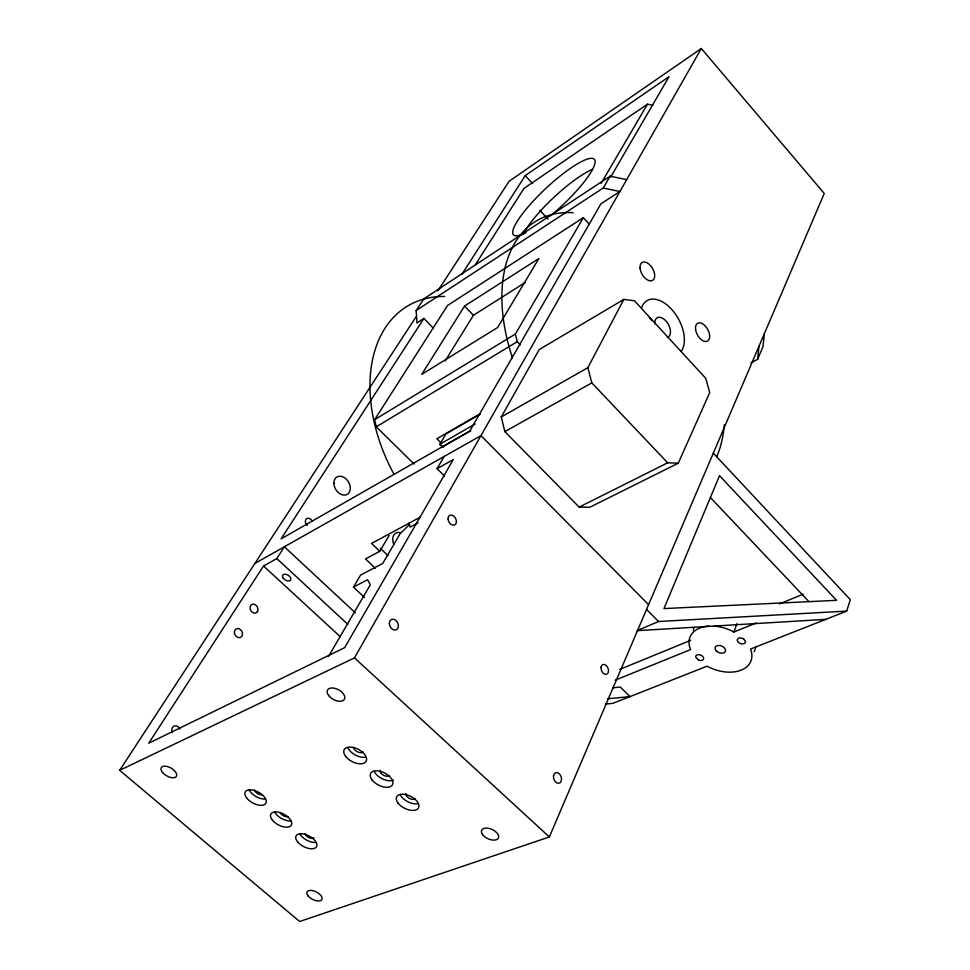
<?xml version="1.0" encoding="UTF-8"?>
<svg xmlns="http://www.w3.org/2000/svg" width="970" height="970" viewBox="0 0 970 970"><rect width="100%" height="100%" fill="white"/><g stroke="black" fill="none" stroke-linecap="round" stroke-linejoin="round"><path stroke-width="1.45" d="M750.938 362.889L757.618 359.361L758.94 346.338M764.348 333.68L763.002 346.678L757.618 359.361M605.425 704.087L612.931 703.335L707.094 666.184L710.282 667.809A32.737 21.194 21.4 0 0 751.362 651.658L750.489 649.063L846.689 611.112L850.338 599.678L713.314 453.148M714.15 626.123A32.737 21.194 21.4 0 1 730.58 630.367L733.866 632.028L736.994 623.686M416.069 316.814L119.662 770.338L299.645 921.5L549.347 836.952L824.245 193.479L701.322 48.5L509.08 181.305L437.858 290.818M678.285 463.187L709.713 392.583L705.772 378.373L634.489 300.797L623.855 299.39L539.235 349.564L501.26 416.979L504.849 431.626L579.163 507.116L589.845 507.237L678.285 463.187L667.663 462.787L579.163 507.116M501.26 416.979L587.856 367.691L623.855 299.39M119.662 770.338L354.474 657.866L701.322 48.5M328.527 656.411L370.334 584.74L367.618 579.745L353.456 587.105L364.514 597.471M433.396 328.163L423.914 318.451L416.93 322.974L416.166 310.521L603.219 188.022L610.106 176.2L626.681 179.62M610.651 177.098L669.045 76.666L525.243 175.606L461.768 274.498M601.121 183.366L647.475 104.202L652.883 105.257M414.069 464.012L376.263 426.824L374.638 419.683L515.361 334.068L583.309 217.704L589.275 224.24M444.575 476.112L437.058 468.68L444.224 456.409M375.317 568.25L365.484 558.938L379.803 551.312L389.152 535.428M353.456 587.105L360.573 575.077L382.75 563.437L400.004 533.864L409.376 524.564M445.181 360.937L473.396 315.274L525.17 282.537M464.545 306.083L421.744 374.359L497.671 327.46L538.883 258.505L464.545 306.083L473.396 315.274M374.638 419.683L447.522 305.489L583.309 217.704M475.349 264.762L523.994 188.386L647.475 104.202M437.058 468.68L453.257 459.586L344.665 647.669L148.713 743.214L263.525 566.007L276.789 558.574L284.368 546.789L355.323 612.822M423.914 318.451L281.118 538.847L469.686 431.141L600.976 203.773L619.927 191.502L603.219 188.022M416.166 310.521L423.805 298.881L610.106 176.2M376.263 426.824L517.265 341.683L515.361 334.068M480.126 413.814L436.876 438.779L441.156 443.047M479.968 414.214L446.006 433.82L439.834 444.26L442.429 446.891L470.874 430.644M475.215 423.975L439.834 444.26L443.06 447.461M254.88 563.461L480.962 435.639L648.578 604.662M504.849 431.626L591.809 382.895L587.856 367.691M420.204 517.192L371.534 543.442L379.803 551.312M418.021 522.854L410.104 527.11L409.122 522.842M846.689 611.112L658.569 621.503L637.023 630.67L825.749 619.369M619.806 669.385L690.773 640.285M779.553 603.874L803.087 594.234M615.198 680.164L690.604 649.573L689.67 647.014A32.737 21.194 21.4 0 1 708.852 626.099M733.866 632.028L756.091 623.007M607.535 698.788L630.027 696.593L620.303 687.087L612.785 687.779M354.474 657.866L549.347 836.952M263.525 566.007L340.312 636.744M276.789 558.574L347.83 624.353M380.361 548.329L388.024 555.64M646.553 609.403L658.569 621.503M517.265 341.683L520.405 344.944M591.809 382.895L667.663 462.787M710.452 497.61L808.895 601.582M539.841 210.296L547.989 219.123M525.243 175.606L532.627 183.645M394.038 474.366A144.069 96.745 60.2 0 1 444.745 296.468M512.512 357.991A154.351 93.86 60.6 0 1 573.125 212.721M724.323 424.799A154.351 93.86 60.6 0 1 716.697 456.894M641.522 308.12A30.991 18.163 60.7 0 1 671.47 309.188A30.991 18.163 60.7 0 1 681.219 351.31M649.415 317.917A30.7 18.284 60.7 0 1 652.046 320.549M307.15 525.4A4.486 3.371 59.2 0 1 306.471 518.768A4.486 3.371 59.2 0 1 312.279 521.339M393.796 544.303A9.93 7.202 61.8 0 1 393.723 535.197A9.93 7.202 61.8 0 1 400.537 532.736M693.429 630.185A32.543 21.219 21.3 0 1 693.926 627.432M755.836 646.36A32.543 21.219 21.3 0 1 754.114 651.646M172.248 732.338A4.995 4.22 65.3 0 1 174.151 726.106A4.995 4.22 65.3 0 1 180.02 729.052M415.378 798.734A5.42 2.983 26.5 0 1 409.219 798.31A5.42 2.983 26.5 0 1 405.969 793.569M393.48 780.219A12.295 6.802 27.1 0 1 374.214 771.38M365.096 757.303A12.38 6.887 27.7 0 1 347.927 747.87M290.854 820.911A11.616 6.038 28.1 0 1 274.716 812.12M288.284 816.51A5.165 2.68 28.1 0 1 280.209 812.787M363.253 751.968A5.505 3.055 27.7 0 1 357.736 751.944A5.505 3.055 27.7 0 1 353.626 747.567M265.537 799.062A11.701 6.111 28.7 0 1 249.278 790.198M262.009 794.794A5.202 2.716 28.7 0 1 254.467 789.98M389.491 775.503A5.468 3.019 27.1 0 1 383.332 775.115A5.468 3.019 27.1 0 1 380.01 770.301M315.844 842.493A11.531 5.965 27.6 0 1 299.827 833.763M314.001 837.753A5.129 2.655 27.6 0 1 308.945 837.583A5.129 2.655 27.6 0 1 305.041 833.63M417.051 803.851A12.21 6.705 26.5 0 1 400.149 794.588M654.798 323.956A11.131 6.523 60.7 0 1 665.869 320.864A11.131 6.523 60.7 0 1 667.251 337.499M525.873 232.788A55.351 11.822 -43.1 0 1 533.318 201.008A55.351 11.822 -43.1 0 1 594.113 159.08A55.351 11.822 -43.1 0 1 550.657 215.704M523.497 233.673A55.229 12.137 -43.1 0 1 592.44 169.338M719.522 475.7L663.965 608.578L836.564 600.333L719.522 475.7M257.486 611.549L256.868 612.337A4.692 3.71 61 0 1 251.521 611.5A4.692 3.71 61 0 1 250.745 605.45A4.692 3.71 61 0 1 255.959 605.244L256.795 606.104A4.692 3.71 61 0 1 257.486 611.549M698.436 659.927L695.793 657.272A4.147 2.667 21.9 0 1 699.576 654.762A4.147 2.667 21.9 0 1 703.614 658.836A4.147 2.667 21.9 0 1 698.436 659.927M743.638 639L742.693 638.466A4.232 2.764 20.9 0 0 737.321 639.606A4.232 2.764 20.9 0 0 741.395 643.789A4.232 2.764 20.9 0 0 745.348 641.194L743.638 639M695.538 329.048A10.173 5.832 61.3 0 0 706.803 341.367A10.173 5.832 61.3 0 0 705.36 326.102A10.173 5.832 61.3 0 0 695.538 329.048M640.03 268.047A10.355 5.99 59.6 0 0 651.634 280.754A10.355 5.99 59.6 0 0 650.397 265.501A10.355 5.99 59.6 0 0 640.03 268.047M333.874 483.084A10.1 7.408 58.8 0 0 346.181 494.821A10.1 7.408 58.8 0 0 346.217 479.059A10.1 7.408 58.8 0 0 333.874 483.084M716.333 650.894A5.493 3.565 21.4 0 0 725.305 651.585A5.493 3.565 21.4 0 0 719.303 645.462A5.493 3.565 21.4 0 0 716.333 650.894M389.346 623.455A5.699 4.232 64.5 0 0 396.196 629.845A5.699 4.232 64.5 0 0 396.112 620.618A5.699 4.232 64.5 0 0 389.346 623.455M162.681 772.629A8.742 4.462 29.9 0 0 176.188 776.643A8.742 4.462 29.9 0 0 167.652 766.627A8.742 4.462 29.9 0 0 162.681 772.629M328.672 695.551A9.627 5.493 28.6 0 0 343.962 699.855A9.627 5.493 28.6 0 0 335.244 688.421A9.627 5.493 28.6 0 0 328.672 695.551M372.068 779.941A12.331 6.79 27.1 0 0 391.795 785.688A12.331 6.79 27.1 0 0 380.883 771.489A12.331 6.79 27.1 0 0 372.068 779.941M297.657 841.924A11.567 5.953 27.6 0 0 315.965 847.44A11.567 5.953 27.6 0 0 305.344 834.455A11.567 5.953 27.6 0 0 297.657 841.924M448.055 518.817A5.383 3.771 62 0 0 454.421 525.037A5.383 3.771 62 0 0 454.215 516.549A5.383 3.771 62 0 0 448.055 518.817M398.076 803.136A12.246 6.693 26.5 0 0 417.73 808.895A12.246 6.693 26.5 0 0 407.048 794.927A12.246 6.693 26.5 0 0 398.076 803.136M601.073 667.178A5.189 3.456 67.9 0 0 606.02 674.38A5.189 3.456 67.9 0 0 607.196 666.669A5.189 3.456 67.9 0 0 601.073 667.178M345.708 756.43A12.428 6.875 27.7 0 0 365.496 762.153A12.428 6.875 27.7 0 0 354.365 747.724A12.428 6.875 27.7 0 0 345.708 756.43M272.485 820.28A11.652 6.026 28.1 0 0 290.854 825.785A11.652 6.026 28.1 0 0 280.027 812.605A11.652 6.026 28.1 0 0 272.485 820.28M246.986 798.371A11.737 6.099 28.7 0 0 265.404 803.863A11.737 6.099 28.7 0 0 254.382 790.477A11.737 6.099 28.7 0 0 246.986 798.371M308.193 896.037A8.378 4.171 27.1 0 0 321.47 900.124A8.378 4.171 27.1 0 0 313.795 890.921A8.378 4.171 27.1 0 0 308.193 896.037M553.518 775.733A5.517 3.844 71.1 0 0 558.781 783.251A5.517 3.844 71.1 0 0 560.175 774.787A5.517 3.844 71.1 0 0 553.518 775.733M283.24 578.193A4.656 2.777 30.9 0 0 290.539 580.145A4.656 2.777 30.9 0 0 286.235 574.398A4.656 2.777 30.9 0 0 283.24 578.193M234.376 632.113A4.753 3.807 61.6 0 0 240.33 637.448A4.753 3.807 61.6 0 0 240.56 629.736A4.753 3.807 61.6 0 0 234.376 632.113M482.648 834.649A9.239 5.08 25 0 0 497.61 839.038A9.239 5.08 25 0 0 489.886 828.635A9.239 5.08 25 0 0 482.648 834.649"/></g></svg>
